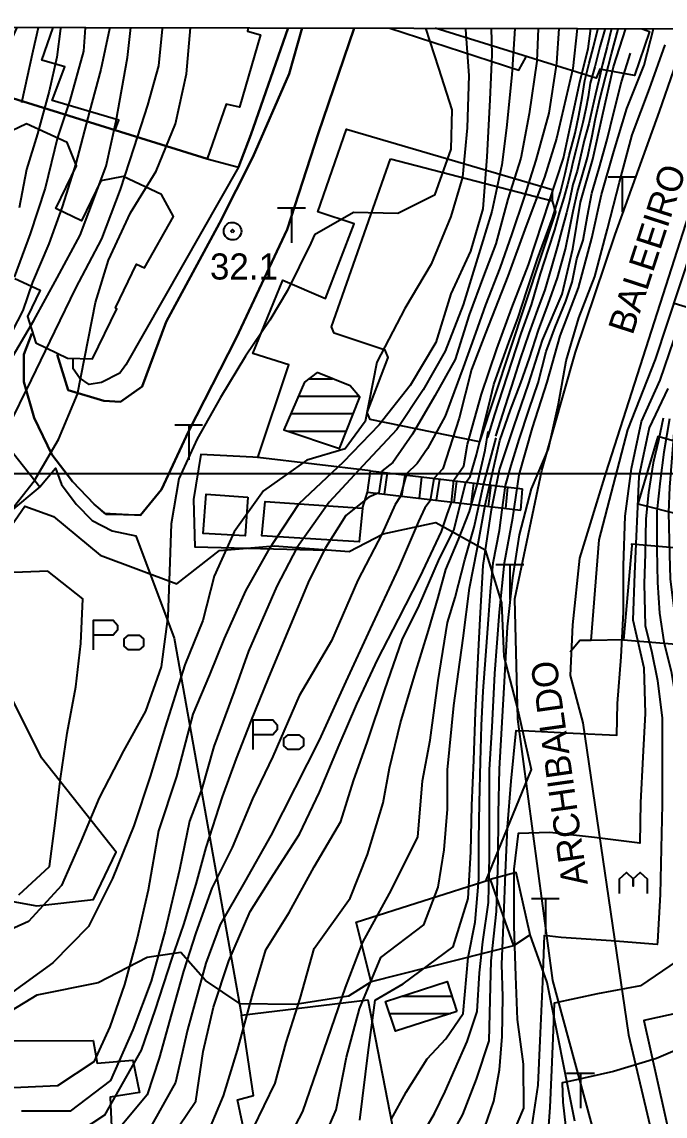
# Model space of a CAD drawing. Extents: x 555347 to 556479, y 8560498 to 8561653.
# Drawn here: x 555661.6 to 555735.4, y 8561526.1 to 8561651.9 of the extents above; entities that cross this region are included whole.
import ezdxf

# ---------------------------------------------------------------- set-up
doc = ezdxf.new("R2010")
doc.units = 0
doc.header["$MEASUREMENT"] = 0
for name, color, linetype in [('10', 24, 'CONTINUOUS'), ('12', 3, 'CONTINUOUS'), ('17', 6, 'CONTINUOUS'), ('26', 132, 'CONTINUOUS'), ('30', 2, 'CONTINUOUS'), ('38', 255, 'CONTINUOUS'), ('4', 255, 'CONTINUOUS'), ('42', 255, 'CONTINUOUS'), ('43', 212, 'CONTINUOUS'), ('44', 255, 'CONTINUOUS'), ('5', 1, 'CONTINUOUS'), ('50', 255, 'CONTINUOUS'), ('6', 2, 'CONTINUOUS'), ('7', 42, 'CONTINUOUS')]:
    doc.layers.add(name, color=color, linetype=linetype)

# ---------------------------------------------------------------- blocks, each defined once
blk = doc.blocks.new('COD007', base_point=(556370.32, 8561240.38))
at = {"layer": '4'}
for points in [[(556370.316, 8561241.3956), (556370.5168, 8561241.3792), (556370.7156, 8561241.318), (556370.9212, 8561241.2012), (556371.1236, 8561241.0072), (556371.2452, 8561240.7848), (556371.3152, 8561240.5864), (556371.3332, 8561240.3828), (556371.314, 8561240.188), (556371.2436, 8561239.9836), (556371.1232, 8561239.7764), (556370.9232, 8561239.5776), (556370.718, 8561239.4492), (556370.5176, 8561239.396), (556370.3128, 8561239.3792), (556370.108, 8561239.3984), (556369.9132, 8561239.4596), (556369.7048, 8561239.5812), (556369.5112, 8561239.7812), (556369.3808, 8561239.9844), (556369.3248, 8561240.184), (556369.3128, 8561240.386), (556369.3268, 8561240.5876), (556369.38, 8561240.79), (556369.5116, 8561240.9964), (556369.7064, 8561241.1968), (556369.9148, 8561241.3292), (556370.1204, 8561241.3896)], [(556370.32, 8561240.18), (556370.12, 8561240.38), (556370.32, 8561240.58), (556370.52, 8561240.38)]]:
    blk.add_lwpolyline(points, close=True, dxfattribs=at)
blk = doc.blocks.new('*X10')
at = {"layer": '26'}
for points in [[(555705.204172, 8561539.920073), (555710.945389, 8561539.920131)], [(555703.785435, 8561537.920026), (555710.783174, 8561537.920096)]]:
    blk.add_lwpolyline(points, dxfattribs=at)
blk = doc.blocks.new('*X12')
at = {"layer": '26'}
for points in [[(555694.512517, 8561610.880097), (555697.252293, 8561610.880124)], [(555693.308051, 8561608.880052), (555700.276511, 8561608.880121)], [(555692.44672, 8561606.88001), (555699.628672, 8561606.880082)], [(555692.095194, 8561604.879974), (555698.829336, 8561604.880041)]]:
    blk.add_lwpolyline(points, dxfattribs=at)
blk = doc.blocks.new('COD140', base_point=(555924.61, 8561329.59))
at = {"layer": '30'}
blk.add_lwpolyline([(555923.01, 8561327.89), (555923.01, 8561329.59), (555923.81, 8561330.298333), (555924.607333, 8561329.587167), (555924.61, 8561328.74), (555924.607333, 8561329.587167), (555925.41, 8561330.298333), (555926.207333, 8561329.587167), (555926.21, 8561327.89)], dxfattribs=at)
blk = doc.blocks.new('COD145', base_point=(556073.85, 8561331.96))
at = {"layer": '30'}
blk.add_lwpolyline([(556070.85, 8561330.26), (556070.85, 8561333.66), (556073.1, 8561333.66), (556073.6, 8561333.093333), (556073.6, 8561332.526667), (556073.1, 8561331.96), (556070.85, 8561331.96)], dxfattribs=at)
blk.add_lwpolyline([(556076.094992, 8561330.257162), (556074.844992, 8561330.257162), (556074.344992, 8561330.682162), (556074.344992, 8561331.532162), (556074.844992, 8561331.957162), (556076.094992, 8561331.957162), (556076.594992, 8561331.532162), (556076.594992, 8561330.682162)], close=True, dxfattribs=at)
blk = doc.blocks.new('COD013', base_point=(555984.05, 8561208.14))
at = {"layer": '50'}
for p, q in [((555985.645993, 8561212.14), (555982.445993, 8561212.14)), ((555984.0524, 8561212.1364), (555984.0524, 8561208.1444))]:
    blk.add_line(p, q, dxfattribs=at)

msp = doc.modelspace()

# ---------------------------------------------------------------- linework, layer by layer
at = {"layer": '10'}
for points in [[(555692.14, 8561651.2), (555687.86, 8561638.92), (555686.45, 8561635.19)], [(555703.83, 8561651.18), (555718.64, 8561646.35), (555719.47, 8561647.89)], [(555701.58, 8561600.3), (555688.67, 8561601.83), (555692.21, 8561612.5), (555688.1, 8561613.78), (555691.54, 8561622.22), (555696.43, 8561620.1), (555699.71, 8561628.7), (555695.55, 8561630.06), (555698.85, 8561639.57), (555722.45, 8561632.63), (555722.48, 8561631.35)]]:
    msp.add_lwpolyline(points, dxfattribs=at)
for points in [[(555730.67, 8561580.9, 29.84), (555726.94, 8561580.81, 16.87), (555727.86, 8561592.38, 19.55), (555731.14, 8561605.02, 19.55), (555734.35, 8561613.09, 19.55), (555739.96, 8561630.15, 17.42), (555746.13, 8561647.48, 17.07), (555767.97, 8561642.44, 10.41), (555768.69, 8561632.21, 10.36), (555761.89, 8561611.79, 10.36), (555736.5, 8561619.55, 13.64)], [(555672.27, 8561639.46, 47.99), (555658.12, 8561643.87, 31.03)], [(555682.83, 8561636.16, 47.99), (555686.45, 8561635.19, 34.57), (555686.45, 8561635.19, 34.57), (555673.5, 8561612.5, 33.45), (555672.79, 8561611.53, 33.45), (555670.7, 8561610.44, 32.8), (555669.3, 8561610.21, 32.8), (555668.19, 8561610.98, 32.8), (555667.44, 8561612.03, 32.8), (555667.44, 8561613.22, 32.8)], [(555688.82, 8561601.83, 34), (555682.12, 8561602.2, 33.13), (555681.27, 8561597, 33.18), (555681.42, 8561591.56, 33.18), (555696.49, 8561591.2, 32.78)], [(555663.6, 8561598.48, 35.1), (555665.4, 8561600.6, 35.55), (555666.09, 8561598.74, 35.55), (555667.8, 8561596.49, 35.55), (555669.63, 8561594.6, 35.55), (555671.91, 8561593.39, 35.55), (555674.64, 8561592.82, 35.55), (555679.06, 8561581.06, 35.55), (555686.79, 8561537.74, 26.59)], [(555719.95, 8561546.99, 18.58), (555718.34, 8561554.13, 18.58), (555715.33, 8561553.32, 18.58)], [(555725.06, 8561525.56, 14.61), (555721.88, 8561541.5, 17.2), (555719.95, 8561546.99, 18.58), (555718.01, 8561545.73, 22.99)], [(555737.35, 8561538.11, 13.91), (555733.01, 8561537.12, 14.06), (555737.75, 8561515.88, 17.37)]]:
    msp.add_polyline3d(points, dxfattribs=at)
at = {"layer": '12'}
for points in [[(555699.73, 8561651.19), (555695.59, 8561639.02), (555692.01, 8561628.05), (555686.15, 8561615.55), (555680.68, 8561604.83), (555677.58, 8561598.17), (555675.18, 8561595.21), (555671.27, 8561595.28), (555669.86, 8561596.46), (555667.35, 8561599.08), (555664.98, 8561602.17), (555662.96, 8561606.38), (555661.76, 8561610.52), (555661.77, 8561613.69), (555662.68, 8561616.08)], [(555745, 8561651.1), (555728.65, 8561600.13), (555725.62, 8561590.28), (555724.81, 8561582.59), (555724.55, 8561576.77), (555726, 8561571.36), (555731.25, 8561535.48), (555736.04, 8561515.23)]]:
    msp.add_lwpolyline(points, dxfattribs=at)
for points in [[(555665.03, 8561452.33, 3.7), (555749.8, 8561467.07, 3.87), (555751.13, 8561467.74, 3.95), (555749.8, 8561473.1, 4.44), (555747.98, 8561479.46, 4.83), (555744.84, 8561486.13, 5.6), (555729.5, 8561516.03, 10.86), (555722.56, 8561541.73, 13.24), (555718.54, 8561571.77, 15.92), (555718.19, 8561585.59, 16.68), (555721.28, 8561600.33, 16.7), (555725.15, 8561613.93, 16.82), (555729.72, 8561627.45, 16.83), (555734.81, 8561641.62, 16.78), (555738.08, 8561651.11, 0)], [(555665.6, 8561613.68, 32.11), (555666.88, 8561609.57, 32.33), (555670.95, 8561608.35, 32.55), (555672.89, 8561608.25, 32.62), (555675.38, 8561610, 32.6), (555678.12, 8561617.43, 32.76), (555684.27, 8561628.77, 32.72), (555688.07, 8561636.34, 32.68), (555692.27, 8561645.93, 33.18), (555693.75, 8561651.2, 0)]]:
    msp.add_polyline3d(points, dxfattribs=at)
at = {"layer": '17'}
for points in [[(555701.26, 8561597.83), (555701.58, 8561600.3)], [(555701.58, 8561600.3), (555719.04, 8561598.22)], [(555703.21, 8561597.64), (555703.55, 8561600.06)], [(555705.21, 8561597.4), (555705.57, 8561599.82)], [(555707.23, 8561597.16), (555707.5, 8561599.59)], [(555709.19, 8561596.92), (555709.55, 8561599.35)], [(555711.21, 8561596.68), (555711.5, 8561599.11)], [(555713.15, 8561596.45), (555713.48, 8561598.88)], [(555715.15, 8561596.21), (555715.47, 8561598.64)], [(555717.15, 8561595.97), (555717.39, 8561598.41)], [(555718.86, 8561595.77), (555719.04, 8561598.22)]]:
    msp.add_lwpolyline(points, dxfattribs=at)
msp.add_polyline3d([(555700.67, 8561596.02, 29.76), (555701.27, 8561597.87, 0), (555718.86, 8561595.77, 0)], dxfattribs=at)
at = {"layer": '26'}
for points in [[(555695.49, 8561611.6, 34), (555694.01, 8561610.51, 34), (555691.65, 8561605.03, 34), (555698.03, 8561602.88, 34), (555700.38, 8561608.76, 34), (555699.26, 8561610.06, 34)], [(555711.51, 8561538.15, 20.55), (555704.46, 8561535.92, 20.42), (555703.32, 8561539.3, 20.47), (555710.4, 8561541.63, 20.52)]]:
    msp.add_polyline3d(points, close=True, dxfattribs=at)
at = {"layer": '30'}
for points in [[(555658.85, 8561591.93, 36.35), (555661.91, 8561596.26, 36.35), (555665.19, 8561595.07, 35.6), (555670.56, 8561590.6, 35.07), (555679.35, 8561587.33, 34.6), (555684.27, 8561591.16, 34.18), (555690.56, 8561591.68, 34.18), (555699.14, 8561591.02, 33.83), (555703.05, 8561593.08, 33.2), (555709.1, 8561594.35, 29.43), (555714.77, 8561591.22, 21), (555716.64, 8561585.14, 20.4), (555716.91, 8561578.97, 20.55), (555718.52, 8561572.8, 20.55), (555720.07, 8561565.98, 20.55), (555714.81, 8561553.16, 23.79)], [(555726.94, 8561580.81, 16.87), (555725.63, 8561580.82, 0), (555724.53, 8561579.48, 15.69)], [(555655.84, 8561551.67, 36.12), (555663.28, 8561550.33, 36.07), (555669.78, 8561551.04, 36.07), (555672.37, 8561556.48, 35.65), (555663.79, 8561567.33, 35.5), (555659.19, 8561576.63, 35.2)], [(555701.67, 8561541.57, 23.09), (555699.08, 8561539.92, 24.74), (555692.96, 8561538.99, 29.18), (555686.61, 8561539.06, 30.46), (555682.66, 8561541.73, 30.38), (555679.81, 8561544.96, 30.38), (555675.93, 8561544.37, 31.28), (555670.3, 8561541.45, 32.35), (555663.28, 8561540.06, 33.95), (555658.04, 8561536.86, 33.95)]]:
    msp.add_polyline3d(points, dxfattribs=at)
at = {"layer": '42'}
msp.add_lwpolyline([(555660.97, 8561651.27), (555658.99, 8561646.92), (555658.12, 8561643.87), (555672.27, 8561639.46), (555682.83, 8561636.16), (555686.45, 8561635.19), (555687.86, 8561638.92), (555692.14, 8561651.2)], dxfattribs=at)
at = {"layer": '43'}
for points in [[(555693.75, 8561651.2), (555692.27, 8561645.93), (555688.07, 8561636.34), (555684.27, 8561628.77), (555678.12, 8561617.43), (555675.38, 8561610), (555672.89, 8561608.25), (555670.95, 8561608.35), (555666.88, 8561609.57), (555665.6, 8561613.68)], [(555745, 8561651.1), (555728.65, 8561600.13), (555725.62, 8561590.28), (555724.81, 8561582.59), (555724.55, 8561576.77), (555726, 8561571.36), (555731.25, 8561535.48), (555736.04, 8561515.23)]]:
    msp.add_lwpolyline(points, dxfattribs=at)
for points in [[(555662.68, 8561616.08, 31.16), (555661.77, 8561613.69, 31.16), (555661.76, 8561610.52, 31.9), (555662.96, 8561606.38, 32.1), (555664.98, 8561602.17, 32.53), (555667.35, 8561599.08, 33.13), (555669.86, 8561596.46, 33.18), (555671, 8561595.44, 33.05), (555675.18, 8561595.21, 33.11), (555677.58, 8561598.17, 32.91), (555680.68, 8561604.83, 32.66), (555686.15, 8561615.55, 32.75), (555692.01, 8561628.05, 32.56), (555695.59, 8561639.02, 0), (555699.73, 8561651.19, 0)], [(555665.03, 8561452.33, 3.7), (555749.8, 8561467.07, 3.87), (555751.13, 8561467.74, 3.95), (555749.67, 8561473.01, 4.44), (555748.34, 8561479.86, 4.83), (555744.84, 8561486.13, 5.6), (555729.5, 8561516.03, 10.86), (555722.56, 8561541.73, 13.24), (555718.54, 8561571.77, 15.92), (555718.19, 8561585.59, 16.68), (555721.28, 8561600.33, 16.7), (555725.15, 8561613.93, 16.82), (555729.72, 8561627.45, 16.83), (555734.81, 8561641.62, 16.78), (555738.08, 8561651.11, 0)]]:
    msp.add_polyline3d(points, dxfattribs=at)
at = {"layer": '44'}
msp.add_lwpolyline([(555346.52, 8560499.92), (555348.83, 8561651.9), (556478.43, 8561649.61), (556476.07, 8560497.63)], close=True, dxfattribs=at)
msp.add_lwpolyline([(555348.73, 8561600), (556478.32, 8561600)], dxfattribs=at)
at = {"layer": '5'}
for points in [[(555659.82, 8561612.31, 30), (555662.94, 8561617.6, 30), (555665.6, 8561622.48, 30), (555668.25, 8561627.37, 30), (555671.22, 8561635.33, 30), (555672.39, 8561640.52, 30), (555673.68, 8561647.8, 30), (555674.05, 8561651.24, 30)], [(555715.47, 8561651.16, 30), (555715.55, 8561648.14, 30), (555715.3, 8561642.93, 30), (555714.96, 8561636.38, 30), (555714.52, 8561630.4, 30), (555713.1, 8561625.56, 30), (555710.83, 8561620.65, 30), (555709.1, 8561615.06, 30), (555706.17, 8561610.11, 30), (555702.61, 8561605.61, 30), (555698.45, 8561601.31, 30), (555693.35, 8561596.52, 30), (555689.86, 8561591.16, 30), (555687.24, 8561586.5, 30), (555684.79, 8561581.02, 30), (555683.09, 8561576.87, 30), (555681.2, 8561572.34, 30), (555679.32, 8561565.17, 30), (555677.24, 8561558.94, 30), (555676.07, 8561552.1, 30), (555674.8, 8561546.6, 30), (555673.35, 8561541.27, 30), (555671.67, 8561536.42, 30), (555669.81, 8561532.38, 30), (555665.64, 8561529.63, 30), (555660.6, 8561529.4, 30)], [(555678.67, 8561523.62, 25), (555681.54, 8561527.86, 25), (555682.36, 8561533.57, 25), (555683.58, 8561538.65, 25), (555685.33, 8561543.98, 25), (555687.76, 8561549.67, 25), (555690.45, 8561553.91, 25), (555693.45, 8561558.55, 25), (555695.73, 8561563.38, 25), (555698.01, 8561568.76, 25), (555700.03, 8561573.5, 25), (555702.42, 8561578.57, 25), (555704.82, 8561583.24, 25), (555707.3, 8561588.11, 25), (555709.77, 8561593.33, 25), (555710.41, 8561595.27, 25), (555710.92, 8561596.66, 25), (555711.18, 8561599.23, 25), (555712.33, 8561600.86, 25), (555712.75, 8561603.35, 25), (555714.35, 8561609.11, 25), (555716.1, 8561614.34, 25), (555717.82, 8561619.04, 25), (555719.73, 8561623.99, 25), (555723.78, 8561636.23, 25), (555724.92, 8561641.59, 25), (555725.69, 8561645.17, 0), (555726.6, 8561648.82, 25), (555726.91, 8561651.13, 25)], [(555700.37, 8561525.69, 20), (555701.34, 8561533.47, 20), (555702.15, 8561539.48, 20), (555705.37, 8561541.36, 20), (555711.08, 8561545.6, 20), (555712.8, 8561551.16, 20), (555713.11, 8561556.51, 20), (555713.24, 8561561.85, 20), (555713.46, 8561567.06, 20), (555713.65, 8561572.55, 20), (555713.98, 8561578.87, 20), (555714.25, 8561584.03, 20), (555714.54, 8561589.41, 20), (555715.48, 8561595.82, 20), (555716.42, 8561600.41, 20), (555718.11, 8561605.46, 20), (555719.76, 8561610.25, 20), (555721.37, 8561615.34, 20), (555723.6, 8561620.62, 20), (555724.85, 8561625.8, 20), (555725.73, 8561631.2, 20), (555727.12, 8561636.14, 20), (555728.23, 8561641.13, 20), (555729.5, 8561646.72, 20), (555730.91, 8561651.13, 20)], [(555735.77, 8561609.75, 15), (555733.61, 8561605.24, 15), (555732.44, 8561599.65, 15), (555731.91, 8561588.47, 15), (555731.73, 8561583.18, 15), (555732.99, 8561577.67, 15), (555733.16, 8561572.42, 15), (555732.9, 8561567.41, 15), (555732.62, 8561562.2, 15), (555732.55, 8561557.51, 15), (555727.34, 8561558.18, 15), (555722.2, 8561558.74, 15), (555718.57, 8561558.64, 15), (555718.05, 8561554.51, 15), (555718.05, 8561548, 15), (555718.26, 8561542.22, 15), (555718.44, 8561537.23, 15), (555719.15, 8561532.12, 15), (555719.19, 8561527.06, 15), (555717.22, 8561522.45, 15)]]:
    msp.add_polyline3d(points, dxfattribs=at)
at = {"layer": '6'}
for points in [[(555707.93, 8561651.17, 32), (555709.42, 8561646.58, 32), (555710.95, 8561641.8, 32), (555710.83, 8561637.26, 32), (555708.94, 8561631.98, 32), (555704.72, 8561629.86, 32), (555699.63, 8561630, 32), (555695.15, 8561627.43, 32), (555694.76, 8561626.48, 32), (555692.08, 8561621.04, 32), (555690.03, 8561617.63, 32), (555687.24, 8561613.47, 32), (555684.37, 8561608.75, 32), (555681.67, 8561603.97, 32), (555679.58, 8561599.38, 32), (555678.71, 8561594.23, 32), (555678.52, 8561588.72, 32), (555678.32, 8561583.58, 32), (555677.57, 8561577.78, 32), (555675.77, 8561572.67, 32), (555673.21, 8561568.13, 32), (555670.43, 8561562.71, 32), (555668.34, 8561557.72, 32), (555666.12, 8561552.64, 32), (555662.33, 8561548.51, 32), (555657.44, 8561546.32, 32)], [(555659.33, 8561594.53, 32), (555663.02, 8561599.18, 32), (555665.77, 8561603.89, 32), (555667.94, 8561609.1, 32), (555670, 8561619.66, 32), (555671.5, 8561624.53, 32), (555674.04, 8561629.97, 32), (555676.99, 8561634.76, 32), (555679.2, 8561640.17, 32), (555680.47, 8561645.92, 32), (555680.91, 8561651.23, 32)], [(555671.6, 8561651.12, 29), (555670.61, 8561646.44, 29), (555669.33, 8561641.6, 29), (555667.76, 8561635.64, 29), (555666.2, 8561630.66, 29), (555664.64, 8561626.4, 29), (555662.79, 8561622, 29), (555661.66, 8561618.73, 29), (555659.81, 8561615.18, 29)], [(555659.95, 8561605.23, 31), (555662.65, 8561610.77, 31), (555665.35, 8561616.31, 31), (555667.76, 8561621.29, 31), (555670.75, 8561626.97, 31), (555672.88, 8561632.65, 31), (555674.44, 8561637.48, 31), (555676.01, 8561642.31, 31), (555677.28, 8561646.86, 31), (555677.71, 8561651.12, 31)], [(555712.53, 8561651.04, 31), (555712.91, 8561645.75, 31), (555712.72, 8561639.71, 31), (555712.15, 8561634.05, 31), (555710.83, 8561629.52, 31), (555708.57, 8561624.05, 31), (555705.55, 8561618.95, 31), (555702.33, 8561612.8, 31), (555700.99, 8561605.96, 31), (555698.67, 8561602.85, 31), (555694.3, 8561601.52, 31), (555689.32, 8561597.99, 31), (555685.92, 8561593.29, 31), (555683.66, 8561588.19, 31), (555682.34, 8561583.1, 31), (555680.26, 8561578, 31), (555678, 8561570.83, 31), (555676.3, 8561565.17, 31), (555674.41, 8561559.51, 31), (555671.96, 8561553.47, 31), (555669.22, 8561547.93, 31), (555665.11, 8561543.77, 31), (555660.09, 8561540.11, 31)], [(555668.82, 8561651.22, 28), (555668.65, 8561648.53, 28), (555667.07, 8561642.85, 28), (555665.63, 8561638.62, 28), (555664.21, 8561632.8, 28), (555662.51, 8561627.54, 28), (555660.66, 8561622.57, 28)], [(555665.98, 8561651.13, 27), (555665.57, 8561647.85, 27), (555664.68, 8561643.95, 27), (555663.36, 8561639.05, 27), (555662.08, 8561634.93, 27), (555661.23, 8561630.52, 27)], [(555718.16, 8561651.13, 29), (555717.85, 8561645.8, 29), (555717.23, 8561639.71, 29), (555716.68, 8561635.47, 29), (555715.52, 8561630.11, 29), (555712.26, 8561619.4, 29), (555710.16, 8561614.05, 29), (555707.65, 8561609.6, 29), (555704.61, 8561605.07, 29), (555700.73, 8561600.86, 29), (555696.85, 8561596.72, 29), (555693.13, 8561591.45, 29), (555690.84, 8561587.04, 29), (555687.58, 8561579.59, 29), (555685.95, 8561574.93, 29), (555683.62, 8561568.64, 29), (555682.22, 8561563.75, 29), (555680.82, 8561560.03, 29), (555679.66, 8561554.44, 29), (555678.03, 8561547.46, 29), (555676.4, 8561541.64, 29), (555674.3, 8561536.05, 29), (555671.74, 8561530.23, 29), (555667.09, 8561526.73, 29), (555661.5, 8561526.73, 29)], [(555663.43, 8561651.22, 26), (555662.83, 8561648.53, 26), (555661.51, 8561642.6, 26)], [(555720.86, 8561651.13, 28), (555720.72, 8561647.37, 28), (555719.83, 8561641.35, 28), (555718.87, 8561636.22, 28), (555717.38, 8561631.51, 28), (555715.98, 8561626.39, 28), (555714.58, 8561622.66, 28), (555712.95, 8561618.24, 28), (555711.32, 8561613.11, 28), (555709, 8561608.92, 28), (555706.44, 8561604.5, 28), (555704.16, 8561601.28, 28), (555702.94, 8561600.31, 28), (555702.55, 8561597.78, 28), (555701.41, 8561597.26, 28), (555698.75, 8561595.19, 28), (555696.42, 8561591.46, 28), (555694.56, 8561587.74, 28), (555692.23, 8561582.15, 28), (555689.9, 8561576.56, 28), (555687.81, 8561571.44, 28), (555686.18, 8561567.25, 28), (555684.55, 8561562.82, 28), (555682.69, 8561557, 28), (555681.52, 8561552.81, 28), (555680.13, 8561548.15, 28), (555678.73, 8561544.2, 28), (555676.87, 8561538.38, 28), (555675.24, 8561533.72, 28), (555671.04, 8561526.27, 28), (555668.25, 8561524.41, 28)], [(555723.25, 8561651.13, 27), (555722.98, 8561647.16, 27), (555722.09, 8561641.42, 27), (555720.58, 8561636.01, 27), (555719.24, 8561631.74, 27), (555717.84, 8561627.55, 27), (555716.45, 8561623.59, 27), (555714.82, 8561619.4, 27), (555713.65, 8561616.14, 27), (555712.26, 8561612.18, 27), (555710.16, 8561606.6, 27), (555708.15, 8561602.89, 27), (555706.97, 8561601.14, 27), (555705.72, 8561599.97, 27), (555705.02, 8561597.31, 27), (555704.43, 8561596.42, 27), (555702.94, 8561593.09, 27), (555700.15, 8561587.74, 27), (555697.12, 8561580.75, 27), (555693.4, 8561574.46, 27), (555690.37, 8561567.48, 27), (555688.04, 8561562.59, 27), (555685.71, 8561557, 27), (555683.38, 8561552.35, 27), (555681.52, 8561547.22, 27), (555680.13, 8561542.8, 27), (555678.73, 8561537.91, 27), (555677.33, 8561532.79, 27), (555675.93, 8561528.6, 27), (555672.67, 8561524.64, 27)], [(555725.32, 8561651.13, 26), (555724.83, 8561646.55, 26), (555722.97, 8561638.49, 26), (555721.57, 8561634.07, 26), (555719.47, 8561628.48, 26), (555717.38, 8561622.66, 26), (555714.82, 8561616.14, 26), (555713.19, 8561611.95, 26), (555711.79, 8561606.36, 26), (555709.91, 8561600.52, 26), (555708.87, 8561599.44, 26), (555708.45, 8561596.86, 26), (555707.84, 8561596.07, 26), (555707.13, 8561594.49, 26), (555704.81, 8561589.13, 26), (555701.55, 8561582.15, 26), (555698.75, 8561576.09, 26), (555695.72, 8561569.34, 26), (555690.14, 8561558.4, 26), (555687.11, 8561553.04, 26), (555684.32, 8561548.15, 26), (555682.69, 8561543.73, 26), (555680.59, 8561536.05, 26), (555679.19, 8561529.99, 26), (555675.93, 8561524.17, 26)], [(555682.54, 8561523.27, 24), (555684.7, 8561528.49, 24), (555686.32, 8561533.71, 24), (555688.12, 8561540.37, 24), (555689.56, 8561545.24, 24), (555692.26, 8561549.56, 24), (555695.14, 8561554.78, 24), (555698.2, 8561560, 24), (555699.64, 8561564.68, 24), (555701.26, 8561569.18, 24), (555703.24, 8561575.12, 24), (555705.22, 8561580.88, 24), (555707.2, 8561584.84, 24), (555709.54, 8561590.24, 24), (555711.16, 8561593.48, 24), (555712.54, 8561598.98, 24), (555713.04, 8561599.66, 24), (555713.76, 8561602.14, 24), (555714.65, 8561605.69, 24), (555715.22, 8561607.96, 24), (555715.77, 8561610.24, 24), (555717.51, 8561615.18, 24), (555718.51, 8561617.83, 24), (555719.61, 8561621.12, 24), (555720.8, 8561624.68, 24), (555722.49, 8561629.35, 24), (555723.41, 8561632.33, 24), (555723.96, 8561634.49, 24), (555724.42, 8561636.55, 24), (555725.11, 8561639.12, 24), (555725.52, 8561641.13, 24), (555725.93, 8561643.2, 24), (555726.21, 8561645.17, 24), (555726.71, 8561647.14, 24), (555727.22, 8561649.02, 24), (555727.72, 8561651.08, 24)], [(555695.32, 8561521.47, 21), (555697.66, 8561526.87, 21), (555698.85, 8561532.91, 21), (555700.32, 8561538.47, 21), (555702.77, 8561544.38, 21), (555707.74, 8561548.12, 21), (555709.36, 8561552.44, 21), (555710.08, 8561556.76, 21), (555710.44, 8561561.44, 21), (555710.44, 8561565.94, 21), (555711.16, 8561573.32, 21), (555712.24, 8561581.06, 21), (555712.96, 8561586.82, 21), (555713.86, 8561591.32, 21), (555714.76, 8561596.36, 21), (555716.45, 8561603.78, 21), (555717.69, 8561607.32, 21), (555718.88, 8561610.43, 21), (555719.88, 8561613.26, 21), (555720.89, 8561616.46, 21), (555721.99, 8561619.47, 21), (555723.08, 8561622.49, 21), (555724, 8561625.78, 21), (555724.51, 8561628.25, 21), (555724.88, 8561630.13, 21), (555725.38, 8561632.38, 21), (555725.89, 8561634.07, 21), (555726.53, 8561636.32, 21), (555727.03, 8561638.61, 21), (555727.45, 8561640.81, 21), (555727.95, 8561643.01, 21), (555729.28, 8561648.24, 21), (555730.06, 8561651.08, 21)], [(555707.2, 8561523.43, 18), (555708.96, 8561526.43, 18), (555710.17, 8561528.98, 18), (555711.27, 8561531.52, 18), (555712.71, 8561534.71, 18), (555713.84, 8561538.18, 18), (555714.12, 8561542.62, 18), (555714.5, 8561546.16, 18), (555715.16, 8561550.69, 18), (555715.25, 8561556, 18), (555715.26, 8561561.02, 18), (555715.26, 8561565.98, 18), (555715.57, 8561570.83, 18), (555715.88, 8561577.03, 18), (555716.4, 8561584.06, 18), (555717, 8561589.73, 18), (555717.95, 8561594.9, 18), (555718.67, 8561599.86, 18), (555720.22, 8561605.23, 18), (555721.88, 8561610.5, 18), (555723.4, 8561615.83, 18), (555725.49, 8561621.35, 18), (555727.04, 8561627.06, 18), (555728.13, 8561632.05, 18), (555729.56, 8561637.01, 18), (555731.04, 8561641.94, 18), (555733.03, 8561646.94, 18), (555734.12, 8561651.12, 18)], [(555728.5, 8561651.04, 23), (555727.95, 8561649.02, 23), (555727.35, 8561646.73, 23), (555726.85, 8561644.85, 23), (555726.62, 8561643.29, 23), (555726.35, 8561641.91, 23), (555725.98, 8561640.35, 23), (555725.61, 8561638.8, 23), (555725.24, 8561637.28, 23), (555724.83, 8561635.77, 23), (555724.6, 8561634.71, 23), (555724.24, 8561633.2, 23), (555723.82, 8561631.69, 23), (555723.32, 8561630.08, 23), (555722.72, 8561628.02, 23), (555721.99, 8561625.78, 23), (555721.07, 8561622.95, 23), (555720.07, 8561619.38, 23), (555718.88, 8561616.09, 23), (555716.78, 8561609.6, 23), (555715.86, 8561606.77, 23), (555715.04, 8561604.12, 23)], [(555729.28, 8561651.13, 22), (555728.78, 8561649.07, 22), (555728.23, 8561647.05, 22), (555727.81, 8561645.22, 22), (555727.45, 8561643.61, 22), (555727.08, 8561641.91, 22), (555726.67, 8561640.17, 22), (555726.16, 8561638.25, 22), (555725.7, 8561636.23, 22), (555725.34, 8561634.76, 22), (555724.83, 8561633.2, 22), (555724.47, 8561631.32, 22), (555724.1, 8561629.95, 22), (555723.59, 8561628.02, 22), (555723.08, 8561626.14, 22), (555722.35, 8561623.59, 22), (555721.62, 8561621.12, 22), (555720.8, 8561618.83, 22), (555719.79, 8561616.09, 22), (555718.79, 8561613.17, 22), (555718.06, 8561610.88, 22), (555717.05, 8561607.78, 22), (555715.95, 8561604.3, 22)], [(555703.96, 8561525.77, 19), (555705.7, 8561528.89, 19), (555708.09, 8561532.73, 19), (555710.27, 8561535.01, 19), (555712.25, 8561537.94, 19), (555712.8, 8561544.37, 19), (555713.61, 8561548.42, 19), (555714.03, 8561553.38, 19), (555714.03, 8561557.92, 19), (555714.13, 8561562.16, 19), (555714.23, 8561566.91, 19), (555714.34, 8561571.04, 19), (555714.54, 8561574.97, 19), (555714.85, 8561579.1, 19), (555715.16, 8561583.23, 19), (555715.37, 8561586.43, 19), (555715.68, 8561589.74, 19), (555716.4, 8561593.46, 19), (555716.71, 8561595.83, 19), (555717.12, 8561598.62, 19), (555717.74, 8561600.9, 19), (555718.67, 8561603.89, 19), (555719.81, 8561607.4, 19), (555720.84, 8561610.4, 19), (555721.77, 8561614.02, 19), (555722.81, 8561616.8, 19), (555724.05, 8561619.8, 19), (555724.77, 8561621.97, 19), (555725.29, 8561624.66, 19), (555726.01, 8561626.83, 19), (555726.52, 8561629.61, 19), (555727.04, 8561632.2, 19), (555727.87, 8561635.09, 19), (555728.8, 8561638.4, 19), (555729.52, 8561641.39, 19), (555730.45, 8561645.01, 19), (555731.48, 8561648.31, 19)], [(555710.72, 8561523.62, 17), (555712.22, 8561526.33, 17), (555713.79, 8561530.39, 17), (555715.24, 8561534.81, 17), (555715.35, 8561539.49, 17), (555715.47, 8561543.98, 17), (555716.09, 8561549.66, 17), (555716.26, 8561555.63, 17), (555716.3, 8561560.92, 17), (555716.43, 8561566.06, 17), (555717.02, 8561576.74, 17), (555717.34, 8561582.37, 17), (555717.96, 8561587.99, 17), (555718.72, 8561592.94, 17), (555720.1, 8561598.22, 17), (555722.04, 8561602.84, 17), (555723.19, 8561608, 17), (555724.07, 8561612.93, 17), (555725.53, 8561617.87, 17), (555727.36, 8561622.65, 17), (555728.84, 8561628.12, 17), (555730.2, 8561633.49, 17), (555731.66, 8561638.91, 17), (555733.64, 8561644.21, 17), (555735.45, 8561649.26, 17)], [(555714.75, 8561524.86, 16), (555715.78, 8561527.86, 16), (555716.4, 8561531.48, 16), (555716.71, 8561535.3, 16), (555716.81, 8561539.84, 16), (555716.7, 8561543.61, 16), (555716.92, 8561549.04, 16), (555717.12, 8561554.1, 16), (555717.33, 8561559.37, 16), (555717.74, 8561564.64, 16), (555718.34, 8561570.48, 16), (555719.79, 8561570.43, 16), (555724.89, 8561570.14, 16), (555729.91, 8561569.91, 16), (555729.97, 8561573.55, 16), (555730.38, 8561578.93, 16), (555730.66, 8561584.06, 16), (555730.66, 8561589.43, 16), (555730.86, 8561595.11, 16), (555731.59, 8561600.59, 16), (555732.72, 8561605.96, 16), (555734.89, 8561610.71, 16), (555736.44, 8561615.34, 16)], [(555735.2, 8561606.37, 14), (555734.69, 8561603.79, 14), (555734.07, 8561601.21, 14), (555733.55, 8561597.8, 14), (555733.24, 8561594.8, 14), (555733.14, 8561590.77, 14), (555733.03, 8561587.36, 14), (555733.14, 8561582.51, 14), (555733.86, 8561579.62, 14), (555734.58, 8561576.21, 14), (555735.1, 8561571.87, 14), (555735.1, 8561567.53, 14), (555735.1, 8561561.95, 14), (555735, 8561556.89, 14), (555734.87, 8561551.62, 14), (555734.56, 8561546.19, 14), (555734.51, 8561545.87, 14), (555729.24, 8561546.29, 14), (555723.51, 8561546.68, 14), (555721.55, 8561546.89, 14), (555721.37, 8561541.57, 14), (555721.06, 8561534.84, 14), (555720.82, 8561529.71, 14), (555720.01, 8561524.33, 14)], [(555735.93, 8561606.27, 13), (555735.31, 8561602.45, 13), (555734.89, 8561599.14, 13), (555734.48, 8561595.63, 13), (555734.48, 8561591.29, 13), (555734.58, 8561587.47, 13), (555734.79, 8561583.95, 13), (555735.31, 8561580.65, 13), (555736.13, 8561577.24, 13), (555736.75, 8561573.62, 13), (555737.27, 8561569.9, 13), (555737.2, 8561565.66, 13), (555736.92, 8561560.23, 13), (555736.87, 8561555.01, 13), (555737.07, 8561549.41, 13), (555736.81, 8561544, 13), (555732.61, 8561541.12, 13), (555727.67, 8561540.2, 13), (555722.69, 8561539.11, 13), (555722.6, 8561536.02, 13), (555722.39, 8561531.48, 13), (555722.19, 8561527.14, 13), (555721.81, 8561521.89, 13)], [(555736.55, 8561606.16, 12), (555736.24, 8561602.24, 12), (555735.93, 8561598.42, 12), (555735.82, 8561595.52, 12), (555735.93, 8561590.67, 12), (555736.03, 8561587.88, 12), (555736.44, 8561584.47, 12), (555737.06, 8561580.54, 12), (555737.68, 8561576.72, 12), (555738.3, 8561573, 12), (555738.61, 8561568.25, 12), (555739.02, 8561564.64, 12), (555739.18, 8561560.96, 12), (555739.16, 8561555.77, 12), (555739.34, 8561550.61, 12), (555739.62, 8561545.03, 12), (555739.8, 8561540.02, 12), (555739.2, 8561534.81, 12), (555734.47, 8561532.76, 12), (555729.52, 8561531.26, 12), (555724.57, 8561530.17, 12), (555723.61, 8561529.97, 12), (555723.7, 8561527.75, 12), (555724.15, 8561523.72, 12)], [(555688.12, 8561524.71, 23), (555690.64, 8561529.93, 23), (555691.9, 8561534.61, 23), (555693.52, 8561539.65, 23), (555695.14, 8561545.42, 23), (555699.28, 8561551.18, 23), (555701.26, 8561556.22, 23), (555703.06, 8561562.16, 23), (555703.78, 8561566.12, 23), (555705.04, 8561571.34, 23), (555706.66, 8561576.74, 23), (555708.28, 8561581.96, 23), (555709.36, 8561585.74, 23), (555710.26, 8561588.98, 23), (555711.7, 8561592.4, 23), (555712.96, 8561595.64, 23), (555713.86, 8561598.71, 23), (555714.76, 8561602.67, 23), (555715.12, 8561604.83, 23)], [(555659.67, 8561510.31, 22), (555666.33, 8561509.77, 22), (555672.99, 8561509.95, 22), (555678.04, 8561511.57, 22), (555682.54, 8561513.01, 22), (555686.5, 8561516.07, 22), (555691, 8561521.29, 22), (555693.82, 8561526.67, 22), (555698.74, 8561540.93, 22), (555700.72, 8561546.14, 22), (555703.78, 8561551.72, 22), (555707.02, 8561558.2, 22), (555707.56, 8561564.68, 22), (555708.46, 8561569.36, 22), (555709.36, 8561576.2, 22), (555710.44, 8561582.86, 22), (555711.34, 8561585.74, 22), (555712.42, 8561590.06, 22), (555713.5, 8561593.84, 22), (555714.58, 8561598.71, 22), (555716.02, 8561604.11, 22)], [(555661.2, 8561551.58, 33), (555664.71, 8561554.83, 33), (555665.37, 8561559.8, 33), (555666, 8561564.96, 33), (555666.74, 8561570.17, 33), (555667.75, 8561575.49, 33), (555668.34, 8561580.45, 33), (555668.56, 8561585.61, 33), (555664.55, 8561588.76, 33), (555659.69, 8561588.57, 33)]]:
    msp.add_polyline3d(points, dxfattribs=at)
at = {"layer": '7'}
for points in [[(555687.56, 8561651.21), (555687.46, 8561650.83), (555688.96, 8561650.4), (555686.55, 8561642.08), (555685.03, 8561642.43), (555682.83, 8561636.16), (555672.27, 8561639.46), (555672.7, 8561640.62), (555665.05, 8561642.87), (555666.47, 8561646.75), (555663.86, 8561647.51), (555665.14, 8561651.26)], [(555732.8, 8561651.12), (555733.65, 8561650.81), (555731.94, 8561645.72), (555727.95, 8561646.48), (555727.52, 8561645.44), (555709.02, 8561651.17)]]:
    msp.add_lwpolyline(points, dxfattribs=at)
msp.add_polyline3d([(555660.75, 8561622.42, 51.42), (555663.65, 8561621.07, 51.42), (555662.19, 8561618.04, 51.42), (555663.15, 8561615.02, 51.42), (555666.81, 8561613.24, 51.42), (555669.67, 8561613.16, 51.42), (555672.46, 8561618.94, 51.42), (555672.3, 8561619.02, 51.42), (555674.73, 8561624.07, 51.42), (555675.65, 8561623.63, 51.42), (555678.98, 8561629.53, 51.42), (555677.6, 8561632.06, 51.42), (555673.17, 8561634.14, 51.42), (555670.61, 8561633.62, 51.42), (555668.4, 8561629.05, 51.42), (555665.46, 8561630.47, 51.42), (555667.83, 8561635.37, 51.42), (555666.77, 8561638.03, 51.42), (555662.1, 8561640.2, 51.42), (555659.5, 8561638.97, 51.42)], dxfattribs=at)
for points in [[(555703.89, 8561636.15, 51.52), (555722.48, 8561631.35, 51.98), (555722.85, 8561630.03, 51.98), (555714.12, 8561603.65, 51.98), (555701.55, 8561606.2, 51.98), (555701.23, 8561607.02, 51.98), (555703.63, 8561613.32, 51.98), (555703.27, 8561614.17, 51.98), (555697.42, 8561616.14, 51.98), (555697.1, 8561616.84, 51.98)], [(555658.67, 8561604.67, 35.22), (555663.6, 8561598.48, 35.1), (555660.15, 8561595.54, 34.3), (555655.14, 8561602.62, 34.57)], [(555732.32, 8561596.52, 29.74), (555752.68, 8561591.39, 29.74), (555754.63, 8561598.79, 29.74), (555746.28, 8561600.99, 29.74), (555746.7, 8561602.23, 29.74), (555742.87, 8561603.32, 29.74), (555742.41, 8561602.04, 29.74), (555734.62, 8561604.26, 29.74)], [(555687.51, 8561597.29, 34.35), (555687.2, 8561592.85, 34.35), (555682.39, 8561593.1, 34.35), (555682.72, 8561597.63, 34)], [(555700.67, 8561596.02, 29.76), (555700.31, 8561592.14, 29.76), (555689.11, 8561592.84, 29.76), (555689.5, 8561596.79, 29.76)], [(555731.6, 8561591.73, 29.84), (555730.67, 8561580.9, 29.84), (555736.7, 8561580.38, 29.84), (555736.87, 8561582.34, 29.84), (555742.54, 8561581.84, 29.84), (555742.18, 8561577.68, 29.84), (555749.55, 8561577.22, 29.84), (555750.01, 8561581.97, 29.84), (555752.08, 8561581.79, 29.84), (555752.77, 8561589.71, 29.84), (555744.99, 8561590.38, 29.84), (555744.61, 8561585.96, 29.84), (555739.2, 8561586.43, 29.84), (555739.61, 8561591.19, 29.84), (555731.57, 8561591.89, 29.84)], [(555718.01, 8561545.73, 22.99), (555701.67, 8561541.57, 23.09), (555699.95, 8561548.45, 23.09), (555715.33, 8561553.32, 18.58)], [(555704.68, 8561522.2, 23.27), (555688.24, 8561518.92, 23.57), (555686.32, 8561528, 23.94), (555688.17, 8561528.52, 26.59), (555686.79, 8561537.74, 26.59), (555701.31, 8561539.51, 23.14)], [(555672.06, 8561519.84, 32.44), (555652.28, 8561518.78, 32.44), (555652.12, 8561519.67, 32.44), (555650.26, 8561519.56, 31.94), (555650.18, 8561521.9, 31.89), (555651.58, 8561522.03, 31.96), (555651.13, 8561528.93, 31.94), (555654.08, 8561529.1, 35.42), (555654.19, 8561531.25, 35.35), (555659.07, 8561531.61, 34.35), (555659.08, 8561534.78, 32.97), (555669.76, 8561534.82, 32.94), (555670.22, 8561532.23, 32.94), (555674.29, 8561532.56, 32.67), (555675.06, 8561528.87, 32.59), (555671.71, 8561528.33, 32.82)]]:
    msp.add_polyline3d(points, close=True, dxfattribs=at)

# ---------------------------------------------------------------- block references
at = {"layer": '26'}
for name in ['*X12', '*X10']:
    msp.add_blockref(name, (0, 0), dxfattribs=at)
at = {"layer": '30'}
for name, p in [('COD145', (555672.79, 8561581.43)), ('COD145', (555691.14, 8561569.97, 40.41)), ('COD140', (555731.79, 8561553.43, 14.37))]:
    msp.add_blockref(name, p, dxfattribs=at)
at = {"layer": '4'}
msp.add_blockref('COD007', (555685.75, 8561627.84, 32.1), dxfattribs=at)
at = {"layer": '50'}
for p in [(555730.51, 8561630.05), (555692.52, 8561626.49, 32.65), (555680.72, 8561601.56, 32.8), (555717.6, 8561585.5, 16.77), (555721.68, 8561547.1, 14.32), (555725.73, 8561527.04, 13.21)]:
    msp.add_blockref('COD013', p, dxfattribs=at)

# ---------------------------------------------------------------- texts
at = {"layer": '38'}
for s, rotation, p in [('BALEEIRO', 72, (555731.7, 8561615.8)), ('ARCHIBALDO', 98, (555726.57, 8561552.82))]:
    msp.add_text(s, height=3, rotation=rotation, dxfattribs=at).set_placement(p)
at = {"layer": '4'}
msp.add_text('32.1', height=3, dxfattribs=at).set_placement((555683.16, 8561622.29, 32.1))

doc.saveas('drawing.dxf')
